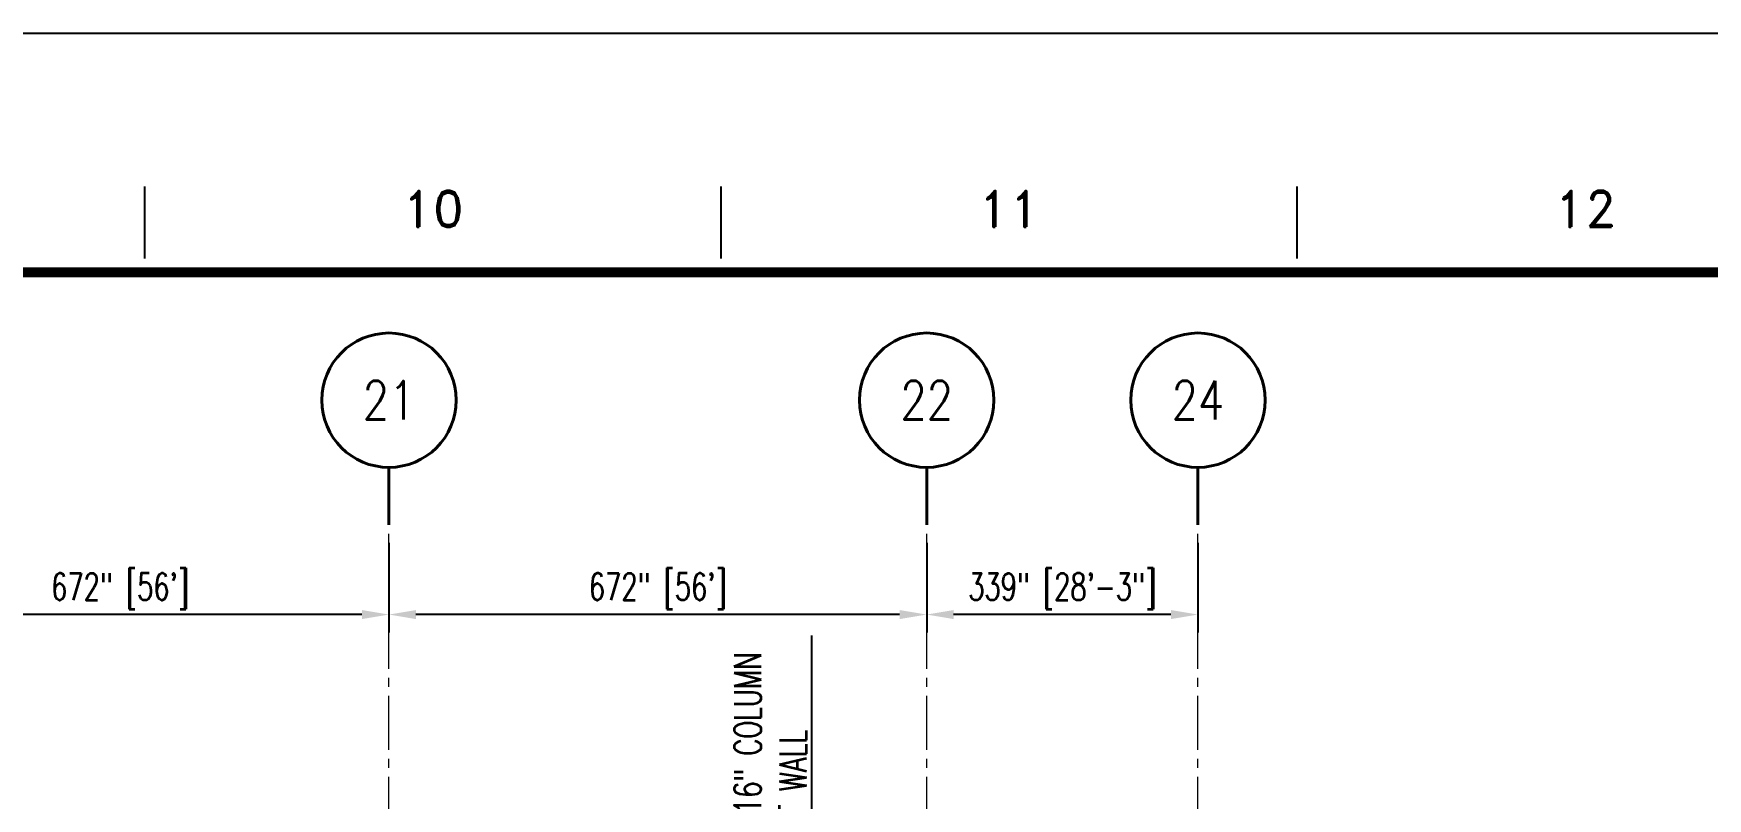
# Model space of a CAD drawing. Header units: inches. Extents: x -1028 to 37906, y -2339 to 19896.
# Drawn here: x 5426 to 7518, y 4511 to 5468 of the extents above; entities that cross this region are included whole.
import ezdxf
from ezdxf.enums import TextEntityAlignment as Align

# ---------------------------------------------------------------- set-up
doc = ezdxf.new("R2010")
doc.units = ezdxf.units.IN
doc.header["$LTSCALE"] = 90
doc.header["$MEASUREMENT"] = 0
doc.linetypes.add('CENTER2', pattern=[1.125, 0.75, -0.125, 0.125, -0.125])
for name, color, linetype in [('BORD', 96, 'Continuous'), ('EXTRA', 35, 'Continuous'), ('FDIM', 2, 'Continuous'), ('TEXTL', 2, 'Continuous')]:
    doc.layers.add(name, color=color, linetype=linetype)
for name, color, linetype, lineweight in [('X02461AFP1$0$UCENTER', 9, 'CENTER2', 13), ('X02461AFP1$0$UCOLB384', 6, 'Continuous', 40), ('X02461AFP1$0$UCOLG2', 7, 'Continuous', 40)]:
    doc.layers.add(name, color=color, linetype=linetype, lineweight=lineweight)
doc.styles.add('2thirds', font='romans.shx', dxfattribs={"width": 0.7})
doc.styles.add('DCMARCH', font='stylu.ttf', dxfattribs={"width": 0.75, "oblique": 15})
doc.styles.add('Romand', font='romand.shx')
doc.styles.add('Simplex', font='simplex.shx')
doc.styles.add('X02461AFP1$0$COLBUB', font='simplex.shx', dxfattribs={"width": 0.8})
doc.dimstyles.new('2tfrac16', dxfattribs={"dimscale": 360, "dimtxt": 0.0938, "dimasz": 0.0938, "dimexe": 0.0625, "dimexo": 0.0625, "dimgap": 0.01, "dimtad": 1, "dimdec": 4, "dimzin": 1, "dimdsep": 46, "dimlunit": 5, "dimtxsty": '2thirds', "dimcen": 0.09, "dimclrd": 256, "dimclre": 256, "dimclrt": 256, "dimadec": 0, "dimazin": 0, "dimtfac": 0.75, "dimtdec": 4, "dimtofl": 0, "dimtmove": 0, "dimatfit": 0, "dimfxl": 1, "dimfrac": 2, "dimtolj": 1, "dimtzin": 0, "dimarcsym": 0})
doc.dimstyles.new('Copy of 2tfrac16 FEET', dxfattribs={"dimscale": 360, "dimtxt": 0.0938, "dimasz": 0.0938, "dimexe": 0.0625, "dimexo": 0.0625, "dimgap": 0.01, "dimtad": 1, "dimdec": 4, "dimzin": 1, "dimdsep": 46, "dimlunit": 5, "dimtxsty": '2thirds', "dimcen": 0.09, "dimclrd": 256, "dimclre": 256, "dimclrt": 256, "dimadec": 0, "dimazin": 0, "dimtfac": 0.75, "dimtdec": 4, "dimtofl": 0, "dimtmove": 0, "dimatfit": 0, "dimfxl": 1, "dimfrac": 2, "dimtolj": 1, "dimtzin": 0, "dimarcsym": 0})

# ---------------------------------------------------------------- blocks, each defined once
blk = doc.blocks.new('sbord_d')
at = {"layer": 'BORD'}
for p, q in [((18, 20.0625), (18, 20.3125)), ((20, 20.0625), (20, 20.3125)), ((22, 20.0625), (22, 20.3125))]:
    blk.add_line(p, q, dxfattribs=at)
at = {"layer": 'BORD', "const_width": 0.0313}
blk.add_lwpolyline([(-0.0156, -0.0156), (32.0156, -0.0156), (32.0156, 20.0156), (-0.0156, 20.0156)], close=True, dxfattribs=at)
at = {"layer": 'EXTRA'}
for points in [[(-0.3125, -0.8438), (32.3125, -0.8438), (32.3125, 20.8438), (-0.3125, 20.8438)], [(0, 0), (32, 0), (32, 20), (0, 20)]]:
    blk.add_lwpolyline(points, close=True, dxfattribs=at)
at = {"layer": 'BORD', "style": 'Romand'}
for s, p in [('10', (19, 20.2344)), ('11', (21, 20.2344)), ('12', (23, 20.2344))]:
    blk.add_text(s, height=0.125, dxfattribs=at).set_placement(p, align=Align.MIDDLE)
at = {"layer": 'TEXTL', "flags": 8}
for tag, height, style, p in [('TITLE1', 0.1562, 'Simplex', (30.2656, 2.776)), ('TITLE2', 0.1562, 'Simplex', (30.2656, 2.4427)), ('CHK', 0.0938, 'Simplex', (29.8281, 0.8828)), ('APP', 0.0938, 'Simplex', (30.7031, 0.8828)), ('JOB#', 0.125, 'Romand', (30.1198, 0.1328)), ('SHT', 0.125, 'Romand', (31.1927, 0.1328)), ('REV', 0.125, 'Romand', (31.7891, 0.1328))]:
    blk.add_attdef(tag, text='', height=height, dxfattribs=dict(at, style=style)).set_placement(p, align=Align.MIDDLE)
at = {"layer": 'TEXTL', "style": 'Simplex', "flags": 8}
for tag, height, p in [('CUSTOMER', 0.1562, (30.2656, 1.6968)), ('LOCATION', 0.125, (30.2656, 1.3635)), ('REVC', 0.0781, (20.2594, 0.9448)), ('CCHK', 0.0781, (27.2554, 0.9434)), ('REVB', 0.0781, (20.2594, 0.6948)), ('BCHK', 0.0781, (27.2554, 0.6834)), ('REVA', 0.0781, (20.2594, 0.4448)), ('ACHK', 0.0781, (27.2554, 0.4434))]:
    blk.add_attdef(tag, text='', height=height, dxfattribs=at).set_placement(p, align=Align.CENTER)
at = {"layer": 'TEXTL', "flags": 8}
for tag, p, height, style in [('REVCDESC', (20.6253, 0.9434), 0.0781, 'Simplex'), ('REVBDESC', (20.6253, 0.6834), 0.0781, 'Simplex'), ('REVADESC', (20.6253, 0.4434), 0.0781, 'Simplex'), ('DWG#', (30.0549, -0.5661), 0.0938, 'Romand')]:
    blk.add_attdef(tag, p, '', height=height, dxfattribs=dict(at, style=style))
at = {"layer": 'TEXTL', "style": 'DCMARCH', "oblique": 15, "width": 0.75, "flags": 8}
for tag, p in [('CBY', (26.7554, 0.9434)), ('BBY', (26.7554, 0.6834)), ('ABY', (26.7554, 0.4434))]:
    blk.add_attdef(tag, text='', height=0.0781, dxfattribs=at).set_placement(p, align=Align.CENTER)
at = {"layer": 'TEXTL', "style": 'Simplex', "flags": 8}
for tag, height, width, p, p2 in [('CAPP', 0.0781, 1.292308, (27.5883, 0.9437), (27.9633, 0.9437)), ('CDT', 0.0781, 1.866, (28.0712, 0.9434), (28.46, 0.9434)), ('SCALE', 0.0938, 1.702732, (31.2344, 0.8374), (31.9413, 0.8374)), ('BAPP', 0.0781, 1.292308, (27.5883, 0.6834), (27.9633, 0.6834)), ('BDT', 0.0781, 1.866, (28.0712, 0.6831), (28.46, 0.6831)), ('DATE', 0.0938, 2.134634, (28.6094, 0.4624), (29.3146, 0.4624)), ('CHKDT', 0.0938, 1.555556, (29.4844, 0.4624), (30.1719, 0.4624)), ('APPDT', 0.0938, 1.555556, (30.3594, 0.4624), (31.0469, 0.4624)), ('PLOT#', 0.0938, 8.555556, (31.2344, 0.4624), (31.9219, 0.4624)), ('AAPP', 0.0781, 1.275949, (27.5881, 0.4434), (27.9631, 0.4434)), ('ADT', 0.0781, 1.833263, (28.0712, 0.4434), (28.46, 0.4434))]:
    blk.add_attdef(tag, text='', height=height, dxfattribs=dict(at, width=width)).set_placement(p, p2, align=Align.FIT)
at = {"layer": 'TEXTL', "style": 'DCMARCH', "oblique": 15, "width": 0.75, "flags": 8}
blk.add_attdef('DRBY', (28.5931, 0.8208), '', height=0.125, dxfattribs=at)
blk = doc.blocks.new('*D66')
at = {"layer": 'Defpoints', "color": 0}
for p in [(6398.5, 4137.8), (6538, 4137.8), (6538, 4124.2)]:
    blk.add_point(p, dxfattribs=at)
at = {"layer": 'FDIM', "lineweight": -2}
for p, q in [((6398.5, 4171.6), (6398.5, 4715.1)), ((6515.5, 4137.8), (6376, 4137.8)), ((6515.5, 4124.2), (6376, 4124.2)), ((6398.5, 4090.4), (6398.5, 4056.6))]:
    blk.add_line(p, q, dxfattribs=at)
at = {"layer": 'FDIM'}
for points in [[(6392.8, 4171.6), (6404.1, 4171.6), (6398.5, 4137.8)], [(6392.8, 4090.4), (6404.1, 4090.4), (6398.5, 4124.2)]]:
    blk.add_solid(points, dxfattribs=at)
at = {"layer": 'FDIM', "insert": (6346.6, 4533.7), "char_height": 33.768, "attachment_point": 5, "rotation": 90, "style": '2thirds'}
blk.add_mtext('\\A1;13 11/16" COLUMN\\PAT WALL', dxfattribs=at)
blk = doc.blocks.new('*D118')
at = {"layer": 'Defpoints', "color": 0}
for p in [(6542, 4853.5), (6881, 4853.5), (6542, 4741.5)]:
    blk.add_point(p, dxfattribs=at)
at = {"layer": 'FDIM', "lineweight": -2}
for p, q in [((6542, 4831), (6542, 4719)), ((6881, 4831), (6881, 4719)), ((6847.2, 4741.5), (6575.7, 4741.5))]:
    blk.add_line(p, q, dxfattribs=at)
at = {"layer": 'FDIM'}
for points in [[(6575.7, 4747.1), (6575.7, 4735.8), (6542, 4741.5)], [(6847.2, 4747.1), (6847.2, 4735.8), (6881, 4741.5)]]:
    blk.add_solid(points, dxfattribs=at)
at = {"layer": 'FDIM', "insert": (6711.5, 4770.8), "char_height": 33.768, "attachment_point": 5, "style": '2thirds'}
blk.add_mtext('\\A1;339" [28\'-3"]', dxfattribs=at)
blk = doc.blocks.new('*D119')
at = {"layer": 'Defpoints', "color": 0}
for p in [(5870, 4853.5), (6542, 4853.5), (5870, 4741.5)]:
    blk.add_point(p, dxfattribs=at)
at = {"layer": 'FDIM', "lineweight": -2}
for p, q in [((5870, 4831), (5870, 4719)), ((6542, 4831), (6542, 4719)), ((6508.2, 4741.5), (5903.7, 4741.5))]:
    blk.add_line(p, q, dxfattribs=at)
at = {"layer": 'FDIM'}
for points in [[(5903.7, 4747.1), (5903.7, 4735.8), (5870, 4741.5)], [(6508.2, 4747.1), (6508.2, 4735.8), (6542, 4741.5)]]:
    blk.add_solid(points, dxfattribs=at)
at = {"layer": 'FDIM', "insert": (6206, 4770.8), "char_height": 33.768, "attachment_point": 5, "style": '2thirds'}
blk.add_mtext('\\A1;672" [56\']', dxfattribs=at)
blk = doc.blocks.new('*D120')
at = {"layer": 'Defpoints', "color": 0}
for p in [(5198, 4853.5), (5870, 4853.5), (5198, 4741.5)]:
    blk.add_point(p, dxfattribs=at)
at = {"layer": 'FDIM', "lineweight": -2}
for p, q in [((5198, 4831), (5198, 4719)), ((5870, 4831), (5870, 4719)), ((5836.2, 4741.5), (5231.7, 4741.5))]:
    blk.add_line(p, q, dxfattribs=at)
at = {"layer": 'FDIM'}
for points in [[(5231.7, 4747.1), (5231.7, 4735.8), (5198, 4741.5)], [(5836.2, 4747.1), (5836.2, 4735.8), (5870, 4741.5)]]:
    blk.add_solid(points, dxfattribs=at)
at = {"layer": 'FDIM', "insert": (5534, 4770.8), "char_height": 33.768, "attachment_point": 5, "style": '2thirds'}
blk.add_mtext('\\A1;672" [56\']', dxfattribs=at)
blk = doc.blocks.new('CLnumb')
at = {"layer": 'X02461AFP1$0$UCOLB384'}
blk.add_circle((0, 84), 84, dxfattribs=at)
at = {"layer": 'X02461AFP1$0$UCOLB384', "style": 'X02461AFP1$0$COLBUB', "width": 0.8}
blk.add_attdef('384', text='', height=48, dxfattribs=at).set_placement((0, 84), align=Align.MIDDLE_CENTER)

msp = doc.modelspace()

# ---------------------------------------------------------------- linework, layer by layer
at = {"layer": 'X02461AFP1$0$UCENTER'}
for p, q in [((5869.978386, -1198.813599), (5869.978386, 4853.515788)), ((6541.978386, -1198.813599), (6541.978386, 4853.515788)), ((6880.978386, -1198.813599), (6880.978386, 4853.515788))]:
    msp.add_line(p, q, dxfattribs=at)
at = {"layer": 'X02461AFP1$0$UCOLG2'}
for p, q in [((5869.978386, 4925.515788), (5869.978386, 4853.515788)), ((6541.978386, 4925.515788), (6541.978386, 4853.515788)), ((6880.978386, 4925.515788), (6880.978386, 4853.515788))]:
    msp.add_line(p, q, dxfattribs=at)

# ---------------------------------------------------------------- block references
for p, values in [((5869.978386, 4925.515788), {'384': '21'}), ((6541.978386, 4925.515788), {'384': '22'}), ((6880.978386, 4925.515788), {'384': '24'})]:
    msp.add_blockref('CLnumb', p).add_auto_attribs(values)
at = {"layer": 'FDIM', "xscale": 360, "yscale": 360, "zscale": 360}
msp.add_blockref('sbord_d', (-915.03317, -2035.729274), dxfattribs=at)

# ---------------------------------------------------------------- dimensions: what is measured, and where the dimension line sits
at = {"layer": 'FDIM'}
for base, p1, p2, picture, middle in [((5197.978386, 4741.453831), (5869.978386, 4853.515788), (5197.978386, 4853.515788), '*D120', (5533.978386, 4770.781831)), ((5869.978386, 4741.453831), (6541.978386, 4853.515788), (5869.978386, 4853.515788), '*D119', (6205.978386, 4770.781831)), ((6541.978386, 4741.453831), (6880.978386, 4853.515788), (6541.978386, 4853.515788), '*D118', (6711.478386, 4770.781831))]:
    dim = msp.add_linear_dim(base=base, p1=p1, p2=p2, dimstyle='Copy of 2tfrac16 FEET', override={"dimpost": '"'}, dxfattribs=at)
    dim.commit()
    dim.dimension.update_dxf_attribs({"geometry": picture, "text_midpoint": middle})
dim = msp.add_linear_dim(base=(6398.45258, 4137.815913), p1=(6537.980886, 4124.155913), p2=(6537.980886, 4137.815913), angle=90, text='<> COLUMN\\PAT WALL', dimstyle='2tfrac16', override={"dimpost": '"'}, dxfattribs=at)
dim.commit()
dim.dimension.update_dxf_attribs({"geometry": '*D66', "text_midpoint": (6398.45258, 4533.687513), "dimtype": 160})

doc.saveas('drawing.dxf')
